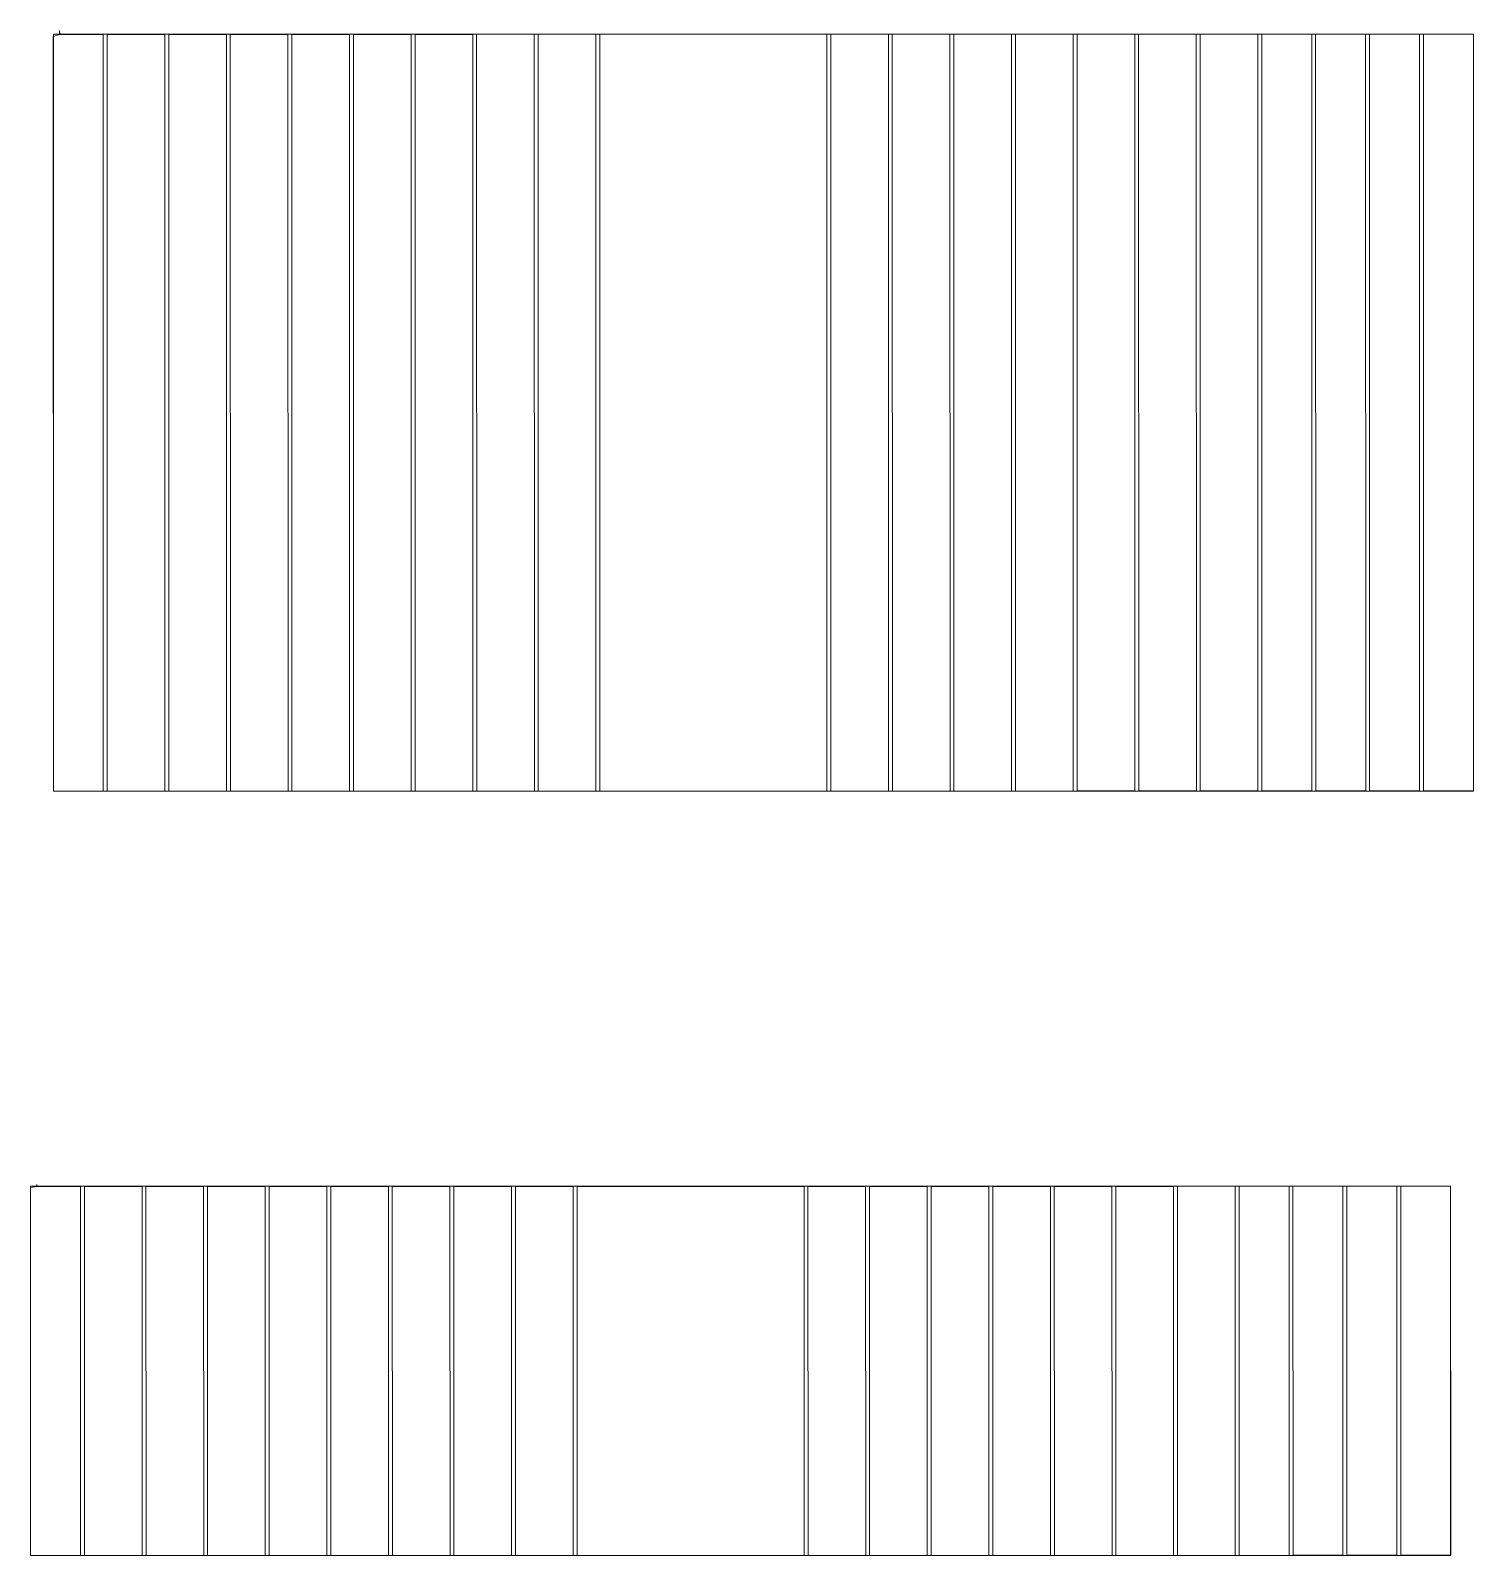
# Model space of a CAD drawing. Header units: millimetres. Extents: x -1.7 to 36.3, y -26.9 to 13.2.
import ezdxf

# ---------------------------------------------------------------- set-up
doc = ezdxf.new("R2010")
doc.units = ezdxf.units.MM
doc.header["$MEASUREMENT"] = 0
doc.layers.add('Layer 1', color=7, linetype='Continuous')

msp = doc.modelspace()

# ---------------------------------------------------------------- linework, layer by layer
at = {"layer": 'Layer 1', "color": 250, "lineweight": 9}
for points, knots in [([(-1.0633, 13.0017), (-1.0633, 13.0017), (-1.0606, -6.8375), (-1.0606, -6.8375), (-1.0606, -6.8375), (0.2526, -6.8371), (0.2526, -6.8371), (0.2526, -6.8371), (0.25, 13.0585), (0.25, 13.0585), (0.25, 13.0585), (-0.0121, 13.0585), (-0.0121, 13.0585), (-0.0121, 13.0585), (-0.0135, 13.0585), (-0.0135, 13.0585), (-0.0135, 13.0585), (-0.891, 13.0598), (-0.891, 13.0598), (-0.891, 13.0598), (-0.8992, 13.1625), (-0.8992, 13.1625), (-0.8992, 13.1625), (-0.8991, 13.0569), (-0.8991, 13.0569), (-0.8991, 13.0569), (-1.0633, 13.0017), (-1.0633, 13.0017)], [0, 0, 0, 0, 0.1111111, 0.1111111, 0.1111111, 0.2222222, 0.2222222, 0.2222222, 0.3333333, 0.3333333, 0.3333333, 0.4444444, 0.4444444, 0.4444444, 0.5555556, 0.5555556, 0.5555556, 0.6666667, 0.6666667, 0.6666667, 0.7777778, 0.7777778, 0.7777778, 0.8888889, 0.8888889, 0.8888889, 1, 1, 1, 1]), ([(-1.0606, -6.8374), (-1.0606, -6.8374), (36.255, -6.8374), (36.255, -6.8374), (36.255, -6.8374), (36.255, 13.0684), (36.255, 13.0684), (36.255, 13.0684), (-1.0606, 13.0684), (-1.0606, 13.0684), (-1.0606, 13.0684), (-1.0606, -6.8374), (-1.0606, -6.8374)], [0, 0, 0, 0, 0.25, 0.25, 0.25, 0.5, 0.5, 0.5, 0.75, 0.75, 0.75, 1, 1, 1, 1]), ([(-0.891, 13.0583), (-0.891, 13.0583), (-0.8991, 13.0569), (-0.8991, 13.0569), (-0.8991, 13.0569), (-0.891, 13.0583), (-0.891, 13.0583)], [0, 0, 0, 0, 0.5, 0.5, 0.5, 1, 1, 1, 1]), ([(0.3526, 13.0585), (0.3526, 13.0585), (0.3553, -6.8371), (0.3553, -6.8371), (0.3553, -6.8371), (1.8708, -6.8367), (1.8708, -6.8367), (1.8708, -6.8367), (1.8681, 13.0591), (1.8681, 13.0591), (1.8681, 13.0591), (0.3526, 13.0585), (0.3526, 13.0585)], [0, 0, 0, 0, 0.25, 0.25, 0.25, 0.5, 0.5, 0.5, 0.75, 0.75, 0.75, 1, 1, 1, 1]), ([(1.9709, 13.0591), (1.9709, 13.0591), (1.9736, -6.8367), (1.9736, -6.8367), (1.9736, -6.8367), (3.489, -6.8363), (3.489, -6.8363), (3.489, -6.8363), (3.4862, 13.0595), (3.4862, 13.0595), (3.4862, 13.0595), (1.9709, 13.0591), (1.9709, 13.0591)], [0, 0, 0, 0, 0.25, 0.25, 0.25, 0.5, 0.5, 0.5, 0.75, 0.75, 0.75, 1, 1, 1, 1]), ([(3.5891, 13.0595), (3.5891, 13.0595), (3.5917, -6.8363), (3.5917, -6.8363), (3.5917, -6.8363), (5.1072, -6.8359), (5.1072, -6.8359), (5.1072, -6.8359), (5.1045, 13.06), (5.1045, 13.06), (5.1045, 13.06), (3.5891, 13.0595), (3.5891, 13.0595)], [0, 0, 0, 0, 0.25, 0.25, 0.25, 0.5, 0.5, 0.5, 0.75, 0.75, 0.75, 1, 1, 1, 1]), ([(5.2073, 13.06), (5.2073, 13.06), (5.21, -6.8359), (5.21, -6.8359), (5.21, -6.8359), (6.7254, -6.8352), (6.7254, -6.8352), (6.7254, -6.8352), (6.7227, 13.0606), (6.7227, 13.0606), (6.7227, 13.0606), (5.2073, 13.06), (5.2073, 13.06)], [0, 0, 0, 0, 0.25, 0.25, 0.25, 0.5, 0.5, 0.5, 0.75, 0.75, 0.75, 1, 1, 1, 1]), ([(6.8255, 13.0606), (6.8255, 13.0606), (6.8282, -6.8352), (6.8282, -6.8352), (6.8282, -6.8352), (8.3438, -6.8348), (8.3438, -6.8348), (8.3438, -6.8348), (8.341, 13.061), (8.341, 13.061), (8.341, 13.061), (6.8255, 13.0606), (6.8255, 13.0606)], [0, 0, 0, 0, 0.25, 0.25, 0.25, 0.5, 0.5, 0.5, 0.75, 0.75, 0.75, 1, 1, 1, 1]), ([(8.4437, 13.061), (8.4437, 13.061), (8.4464, -6.8348), (8.4464, -6.8348), (8.4464, -6.8348), (9.9619, -6.8344), (9.9619, -6.8344), (9.9619, -6.8344), (9.9591, 13.0614), (9.9591, 13.0614), (9.9591, 13.0614), (8.4437, 13.061), (8.4437, 13.061)], [0, 0, 0, 0, 0.25, 0.25, 0.25, 0.5, 0.5, 0.5, 0.75, 0.75, 0.75, 1, 1, 1, 1]), ([(10.0619, 13.0614), (10.0619, 13.0614), (10.0647, -6.8344), (10.0647, -6.8344), (10.0647, -6.8344), (11.5801, -6.834), (11.5801, -6.834), (11.5801, -6.834), (11.5774, 13.0618), (11.5774, 13.0618), (11.5774, 13.0618), (10.0619, 13.0614), (10.0619, 13.0614)], [0, 0, 0, 0, 0.25, 0.25, 0.25, 0.5, 0.5, 0.5, 0.75, 0.75, 0.75, 1, 1, 1, 1]), ([(11.6802, 13.0618), (11.6802, 13.0618), (11.6829, -6.834), (11.6829, -6.834), (11.6829, -6.834), (13.1984, -6.8336), (13.1984, -6.8336), (13.1984, -6.8336), (13.1955, 13.0622), (13.1955, 13.0622), (13.1955, 13.0622), (11.6802, 13.0618), (11.6802, 13.0618)], [0, 0, 0, 0, 0.25, 0.25, 0.25, 0.5, 0.5, 0.5, 0.75, 0.75, 0.75, 1, 1, 1, 1]), ([(19.2637, 13.0639), (19.2637, 13.0639), (13.2983, 13.0622), (13.2983, 13.0622), (13.2983, 13.0622), (13.301, -6.8336), (13.301, -6.8336), (13.301, -6.8336), (19.2665, -6.832), (19.2665, -6.832), (19.2665, -6.832), (19.2637, 13.0639), (19.2637, 13.0639)], [0, 0, 0, 0, 0.25, 0.25, 0.25, 0.5, 0.5, 0.5, 0.75, 0.75, 0.75, 1, 1, 1, 1]), ([(19.3665, 13.0639), (19.3665, 13.0639), (19.3693, -6.832), (19.3693, -6.832), (19.3693, -6.832), (20.8848, -6.8316), (20.8848, -6.8316), (20.8848, -6.8316), (20.8819, 13.0643), (20.8819, 13.0643), (20.8819, 13.0643), (19.3665, 13.0639), (19.3665, 13.0639)], [0, 0, 0, 0, 0.25, 0.25, 0.25, 0.5, 0.5, 0.5, 0.75, 0.75, 0.75, 1, 1, 1, 1]), ([(20.9847, 13.0643), (20.9847, 13.0643), (20.9876, -6.8316), (20.9876, -6.8316), (20.9876, -6.8316), (22.503, -6.8311), (22.503, -6.8311), (22.503, -6.8311), (22.5001, 13.0647), (22.5001, 13.0647), (22.5001, 13.0647), (20.9847, 13.0643), (20.9847, 13.0643)], [0, 0, 0, 0, 0.25, 0.25, 0.25, 0.5, 0.5, 0.5, 0.75, 0.75, 0.75, 1, 1, 1, 1]), ([(22.6029, 13.0647), (22.6029, 13.0647), (22.6057, -6.8311), (22.6057, -6.8311), (22.6057, -6.8311), (24.1211, -6.8307), (24.1211, -6.8307), (24.1211, -6.8307), (24.1184, 13.0651), (24.1184, 13.0651), (24.1184, 13.0651), (22.6029, 13.0647), (22.6029, 13.0647)], [0, 0, 0, 0, 0.25, 0.25, 0.25, 0.5, 0.5, 0.5, 0.75, 0.75, 0.75, 1, 1, 1, 1]), ([(24.2211, 13.0651), (24.2211, 13.0651), (24.2239, -6.8307), (24.2239, -6.8307), (24.2239, -6.8307), (25.7395, -6.8303), (25.7395, -6.8303), (25.7395, -6.8303), (25.7366, 13.0655), (25.7366, 13.0655), (25.7366, 13.0655), (24.2211, 13.0651), (24.2211, 13.0651)], [0, 0, 0, 0, 0.25, 0.25, 0.25, 0.5, 0.5, 0.5, 0.75, 0.75, 0.75, 1, 1, 1, 1]), ([(25.8392, 13.0655), (25.8392, 13.0655), (25.8421, -6.8303), (25.8421, -6.8303), (25.8421, -6.8303), (27.3577, -6.8299), (27.3577, -6.8299), (27.3577, -6.8299), (27.355, 13.0659), (27.355, 13.0659), (27.355, 13.0659), (25.8392, 13.0655), (25.8392, 13.0655)], [0, 0, 0, 0, 0.25, 0.25, 0.25, 0.5, 0.5, 0.5, 0.75, 0.75, 0.75, 1, 1, 1, 1]), ([(27.4577, 13.0659), (27.4577, 13.0659), (27.4606, -6.8299), (27.4606, -6.8299), (27.4606, -6.8299), (28.9759, -6.8295), (28.9759, -6.8295), (28.9759, -6.8295), (28.9731, 13.0663), (28.9731, 13.0663), (28.9731, 13.0663), (27.4577, 13.0659), (27.4577, 13.0659)], [0, 0, 0, 0, 0.25, 0.25, 0.25, 0.5, 0.5, 0.5, 0.75, 0.75, 0.75, 1, 1, 1, 1]), ([(29.0759, 13.0663), (29.0759, 13.0663), (29.0787, -6.8295), (29.0787, -6.8295), (29.0787, -6.8295), (30.5941, -6.8287), (30.5941, -6.8287), (30.5941, -6.8287), (30.5913, 13.0669), (30.5913, 13.0669), (30.5913, 13.0669), (29.0759, 13.0663), (29.0759, 13.0663)], [0, 0, 0, 0, 0.25, 0.25, 0.25, 0.5, 0.5, 0.5, 0.75, 0.75, 0.75, 1, 1, 1, 1]), ([(30.6941, 13.0669), (30.6941, 13.0669), (30.6969, -6.8287), (30.6969, -6.8287), (30.6969, -6.8287), (32.01, -6.8283), (32.01, -6.8283), (32.01, -6.8283), (32.0073, 13.0671), (32.0073, 13.0671), (32.0073, 13.0671), (30.6941, 13.0669), (30.6941, 13.0669)], [0, 0, 0, 0, 0.25, 0.25, 0.25, 0.5, 0.5, 0.5, 0.75, 0.75, 0.75, 1, 1, 1, 1]), ([(32.11, 13.0671), (32.11, 13.0671), (32.1128, -6.8283), (32.1128, -6.8283), (32.1128, -6.8283), (33.426, -6.8279), (33.426, -6.8279), (33.426, -6.8279), (33.4233, 13.0675), (33.4233, 13.0675), (33.4233, 13.0675), (32.11, 13.0671), (32.11, 13.0671)], [0, 0, 0, 0, 0.25, 0.25, 0.25, 0.5, 0.5, 0.5, 0.75, 0.75, 0.75, 1, 1, 1, 1]), ([(33.5258, 13.0675), (33.5258, 13.0675), (33.5288, -6.8279), (33.5288, -6.8279), (33.5288, -6.8279), (34.8419, -6.8277), (34.8419, -6.8277), (34.8419, -6.8277), (34.8392, 13.068), (34.8392, 13.068), (34.8392, 13.068), (33.5258, 13.0675), (33.5258, 13.0675)], [0, 0, 0, 0, 0.25, 0.25, 0.25, 0.5, 0.5, 0.5, 0.75, 0.75, 0.75, 1, 1, 1, 1]), ([(34.942, 13.068), (34.942, 13.068), (34.9448, -6.8277), (34.9448, -6.8277), (34.9448, -6.8277), (36.2579, -6.8272), (36.2579, -6.8272), (36.2579, -6.8272), (36.255, 13.0684), (36.255, 13.0684), (36.255, 13.0684), (34.942, 13.068), (34.942, 13.068)], [0, 0, 0, 0, 0.25, 0.25, 0.25, 0.5, 0.5, 0.5, 0.75, 0.75, 0.75, 1, 1, 1, 1]), ([(-1.6604, -17.2554), (-1.6604, -17.2554), (-1.6577, -26.929), (-1.6577, -26.929), (-1.6577, -26.929), (-0.3445, -26.9288), (-0.3445, -26.9288), (-0.3445, -26.9288), (-0.3471, -17.2277), (-0.3471, -17.2277), (-0.3471, -17.2277), (-0.6093, -17.2277), (-0.6093, -17.2277), (-0.6093, -17.2277), (-0.6106, -17.2277), (-0.6106, -17.2277), (-0.6106, -17.2277), (-1.4881, -17.2271), (-1.4881, -17.2271), (-1.4881, -17.2271), (-1.4963, -17.177), (-1.4963, -17.177), (-1.4963, -17.177), (-1.4962, -17.2285), (-1.4962, -17.2285), (-1.4962, -17.2285), (-1.6604, -17.2554), (-1.6604, -17.2554)], [0, 0, 0, 0, 0.1111111, 0.1111111, 0.1111111, 0.2222222, 0.2222222, 0.2222222, 0.3333333, 0.3333333, 0.3333333, 0.4444444, 0.4444444, 0.4444444, 0.5555556, 0.5555556, 0.5555556, 0.6666667, 0.6666667, 0.6666667, 0.7777778, 0.7777778, 0.7777778, 0.8888889, 0.8888889, 0.8888889, 1, 1, 1, 1]), ([(-1.6577, -26.9289), (-1.6577, -26.9289), (35.6579, -26.9289), (35.6579, -26.9289), (35.6579, -26.9289), (35.6579, -17.2229), (35.6579, -17.2229), (35.6579, -17.2229), (-1.6577, -17.2229), (-1.6577, -17.2229), (-1.6577, -17.2229), (-1.6577, -26.9289), (-1.6577, -26.9289)], [0, 0, 0, 0, 0.25, 0.25, 0.25, 0.5, 0.5, 0.5, 0.75, 0.75, 0.75, 1, 1, 1, 1]), ([(-1.4881, -17.2278), (-1.4881, -17.2278), (-1.4962, -17.2285), (-1.4962, -17.2285), (-1.4962, -17.2285), (-1.4881, -17.2278), (-1.4881, -17.2278)], [0, 0, 0, 0, 0.5, 0.5, 0.5, 1, 1, 1, 1]), ([(-0.2445, -17.2277), (-0.2445, -17.2277), (-0.2419, -26.9288), (-0.2419, -26.9288), (-0.2419, -26.9288), (1.2737, -26.9286), (1.2737, -26.9286), (1.2737, -26.9286), (1.271, -17.2274), (1.271, -17.2274), (1.271, -17.2274), (-0.2445, -17.2277), (-0.2445, -17.2277)], [0, 0, 0, 0, 0.25, 0.25, 0.25, 0.5, 0.5, 0.5, 0.75, 0.75, 0.75, 1, 1, 1, 1]), ([(1.3738, -17.2274), (1.3738, -17.2274), (1.3765, -26.9286), (1.3765, -26.9286), (1.3765, -26.9286), (2.8919, -26.9284), (2.8919, -26.9284), (2.8919, -26.9284), (2.8891, -17.2272), (2.8891, -17.2272), (2.8891, -17.2272), (1.3738, -17.2274), (1.3738, -17.2274)], [0, 0, 0, 0, 0.25, 0.25, 0.25, 0.5, 0.5, 0.5, 0.75, 0.75, 0.75, 1, 1, 1, 1]), ([(2.992, -17.2272), (2.992, -17.2272), (2.9946, -26.9284), (2.9946, -26.9284), (2.9946, -26.9284), (4.5101, -26.9282), (4.5101, -26.9282), (4.5101, -26.9282), (4.5074, -17.227), (4.5074, -17.227), (4.5074, -17.227), (2.992, -17.2272), (2.992, -17.2272)], [0, 0, 0, 0, 0.25, 0.25, 0.25, 0.5, 0.5, 0.5, 0.75, 0.75, 0.75, 1, 1, 1, 1]), ([(4.6102, -17.227), (4.6102, -17.227), (4.6129, -26.9282), (4.6129, -26.9282), (4.6129, -26.9282), (6.1283, -26.9279), (6.1283, -26.9279), (6.1283, -26.9279), (6.1256, -17.2267), (6.1256, -17.2267), (6.1256, -17.2267), (4.6102, -17.227), (4.6102, -17.227)], [0, 0, 0, 0, 0.25, 0.25, 0.25, 0.5, 0.5, 0.5, 0.75, 0.75, 0.75, 1, 1, 1, 1]), ([(6.2284, -17.2267), (6.2284, -17.2267), (6.2311, -26.9279), (6.2311, -26.9279), (6.2311, -26.9279), (7.7467, -26.9277), (7.7467, -26.9277), (7.7467, -26.9277), (7.7439, -17.2265), (7.7439, -17.2265), (7.7439, -17.2265), (6.2284, -17.2267), (6.2284, -17.2267)], [0, 0, 0, 0, 0.25, 0.25, 0.25, 0.5, 0.5, 0.5, 0.75, 0.75, 0.75, 1, 1, 1, 1]), ([(7.8466, -17.2265), (7.8466, -17.2265), (7.8493, -26.9277), (7.8493, -26.9277), (7.8493, -26.9277), (9.3648, -26.9275), (9.3648, -26.9275), (9.3648, -26.9275), (9.362, -17.2263), (9.362, -17.2263), (9.362, -17.2263), (7.8466, -17.2265), (7.8466, -17.2265)], [0, 0, 0, 0, 0.25, 0.25, 0.25, 0.5, 0.5, 0.5, 0.75, 0.75, 0.75, 1, 1, 1, 1]), ([(9.4648, -17.2263), (9.4648, -17.2263), (9.4676, -26.9275), (9.4676, -26.9275), (9.4676, -26.9275), (10.983, -26.9273), (10.983, -26.9273), (10.983, -26.9273), (10.9803, -17.2261), (10.9803, -17.2261), (10.9803, -17.2261), (9.4648, -17.2263), (9.4648, -17.2263)], [0, 0, 0, 0, 0.25, 0.25, 0.25, 0.5, 0.5, 0.5, 0.75, 0.75, 0.75, 1, 1, 1, 1]), ([(11.0831, -17.2261), (11.0831, -17.2261), (11.0858, -26.9273), (11.0858, -26.9273), (11.0858, -26.9273), (12.6013, -26.9271), (12.6013, -26.9271), (12.6013, -26.9271), (12.5984, -17.2259), (12.5984, -17.2259), (12.5984, -17.2259), (11.0831, -17.2261), (11.0831, -17.2261)], [0, 0, 0, 0, 0.25, 0.25, 0.25, 0.5, 0.5, 0.5, 0.75, 0.75, 0.75, 1, 1, 1, 1]), ([(18.6666, -17.2251), (18.6666, -17.2251), (12.7012, -17.2259), (12.7012, -17.2259), (12.7012, -17.2259), (12.7039, -26.9271), (12.7039, -26.9271), (12.7039, -26.9271), (18.6694, -26.9263), (18.6694, -26.9263), (18.6694, -26.9263), (18.6666, -17.2251), (18.6666, -17.2251)], [0, 0, 0, 0, 0.25, 0.25, 0.25, 0.5, 0.5, 0.5, 0.75, 0.75, 0.75, 1, 1, 1, 1]), ([(18.7694, -17.2251), (18.7694, -17.2251), (18.7722, -26.9263), (18.7722, -26.9263), (18.7722, -26.9263), (20.2877, -26.9261), (20.2877, -26.9261), (20.2877, -26.9261), (20.2848, -17.2249), (20.2848, -17.2249), (20.2848, -17.2249), (18.7694, -17.2251), (18.7694, -17.2251)], [0, 0, 0, 0, 0.25, 0.25, 0.25, 0.5, 0.5, 0.5, 0.75, 0.75, 0.75, 1, 1, 1, 1]), ([(20.3876, -17.2249), (20.3876, -17.2249), (20.3905, -26.9261), (20.3905, -26.9261), (20.3905, -26.9261), (21.9059, -26.9259), (21.9059, -26.9259), (21.9059, -26.9259), (21.903, -17.2247), (21.903, -17.2247), (21.903, -17.2247), (20.3876, -17.2249), (20.3876, -17.2249)], [0, 0, 0, 0, 0.25, 0.25, 0.25, 0.5, 0.5, 0.5, 0.75, 0.75, 0.75, 1, 1, 1, 1]), ([(22.0058, -17.2247), (22.0058, -17.2247), (22.0086, -26.9259), (22.0086, -26.9259), (22.0086, -26.9259), (23.524, -26.9257), (23.524, -26.9257), (23.524, -26.9257), (23.5213, -17.2245), (23.5213, -17.2245), (23.5213, -17.2245), (22.0058, -17.2247), (22.0058, -17.2247)], [0, 0, 0, 0, 0.25, 0.25, 0.25, 0.5, 0.5, 0.5, 0.75, 0.75, 0.75, 1, 1, 1, 1]), ([(23.624, -17.2245), (23.624, -17.2245), (23.6268, -26.9257), (23.6268, -26.9257), (23.6268, -26.9257), (25.1424, -26.9255), (25.1424, -26.9255), (25.1424, -26.9255), (25.1395, -17.2243), (25.1395, -17.2243), (25.1395, -17.2243), (23.624, -17.2245), (23.624, -17.2245)], [0, 0, 0, 0, 0.25, 0.25, 0.25, 0.5, 0.5, 0.5, 0.75, 0.75, 0.75, 1, 1, 1, 1]), ([(25.2421, -17.2243), (25.2421, -17.2243), (25.245, -26.9255), (25.245, -26.9255), (25.245, -26.9255), (26.7606, -26.9253), (26.7606, -26.9253), (26.7606, -26.9253), (26.7579, -17.2241), (26.7579, -17.2241), (26.7579, -17.2241), (25.2421, -17.2243), (25.2421, -17.2243)], [0, 0, 0, 0, 0.25, 0.25, 0.25, 0.5, 0.5, 0.5, 0.75, 0.75, 0.75, 1, 1, 1, 1]), ([(26.8606, -17.2241), (26.8606, -17.2241), (26.8635, -26.9253), (26.8635, -26.9253), (26.8635, -26.9253), (28.3788, -26.9251), (28.3788, -26.9251), (28.3788, -26.9251), (28.376, -17.2239), (28.376, -17.2239), (28.376, -17.2239), (26.8606, -17.2241), (26.8606, -17.2241)], [0, 0, 0, 0, 0.25, 0.25, 0.25, 0.5, 0.5, 0.5, 0.75, 0.75, 0.75, 1, 1, 1, 1]), ([(28.4788, -17.2239), (28.4788, -17.2239), (28.4816, -26.9251), (28.4816, -26.9251), (28.4816, -26.9251), (29.997, -26.9247), (29.997, -26.9247), (29.997, -26.9247), (29.9942, -17.2236), (29.9942, -17.2236), (29.9942, -17.2236), (28.4788, -17.2239), (28.4788, -17.2239)], [0, 0, 0, 0, 0.25, 0.25, 0.25, 0.5, 0.5, 0.5, 0.75, 0.75, 0.75, 1, 1, 1, 1]), ([(30.097, -17.2236), (30.097, -17.2236), (30.0998, -26.9247), (30.0998, -26.9247), (30.0998, -26.9247), (31.4129, -26.9245), (31.4129, -26.9245), (31.4129, -26.9245), (31.4102, -17.2235), (31.4102, -17.2235), (31.4102, -17.2235), (30.097, -17.2236), (30.097, -17.2236)], [0, 0, 0, 0, 0.25, 0.25, 0.25, 0.5, 0.5, 0.5, 0.75, 0.75, 0.75, 1, 1, 1, 1]), ([(31.5129, -17.2235), (31.5129, -17.2235), (31.5157, -26.9245), (31.5157, -26.9245), (31.5157, -26.9245), (32.8289, -26.9243), (32.8289, -26.9243), (32.8289, -26.9243), (32.8262, -17.2233), (32.8262, -17.2233), (32.8262, -17.2233), (31.5129, -17.2235), (31.5129, -17.2235)], [0, 0, 0, 0, 0.25, 0.25, 0.25, 0.5, 0.5, 0.5, 0.75, 0.75, 0.75, 1, 1, 1, 1]), ([(32.9287, -17.2233), (32.9287, -17.2233), (32.9317, -26.9243), (32.9317, -26.9243), (32.9317, -26.9243), (34.2448, -26.9242), (34.2448, -26.9242), (34.2448, -26.9242), (34.2421, -17.2231), (34.2421, -17.2231), (34.2421, -17.2231), (32.9287, -17.2233), (32.9287, -17.2233)], [0, 0, 0, 0, 0.25, 0.25, 0.25, 0.5, 0.5, 0.5, 0.75, 0.75, 0.75, 1, 1, 1, 1]), ([(34.3449, -17.2231), (34.3449, -17.2231), (34.3477, -26.9242), (34.3477, -26.9242), (34.3477, -26.9242), (35.6608, -26.924), (35.6608, -26.924), (35.6608, -26.924), (35.6579, -17.2229), (35.6579, -17.2229), (35.6579, -17.2229), (34.3449, -17.2231), (34.3449, -17.2231)], [0, 0, 0, 0, 0.25, 0.25, 0.25, 0.5, 0.5, 0.5, 0.75, 0.75, 0.75, 1, 1, 1, 1])]:
    msp.add_open_spline(points, degree=3, knots=knots, dxfattribs=at)

doc.saveas('drawing.dxf')
